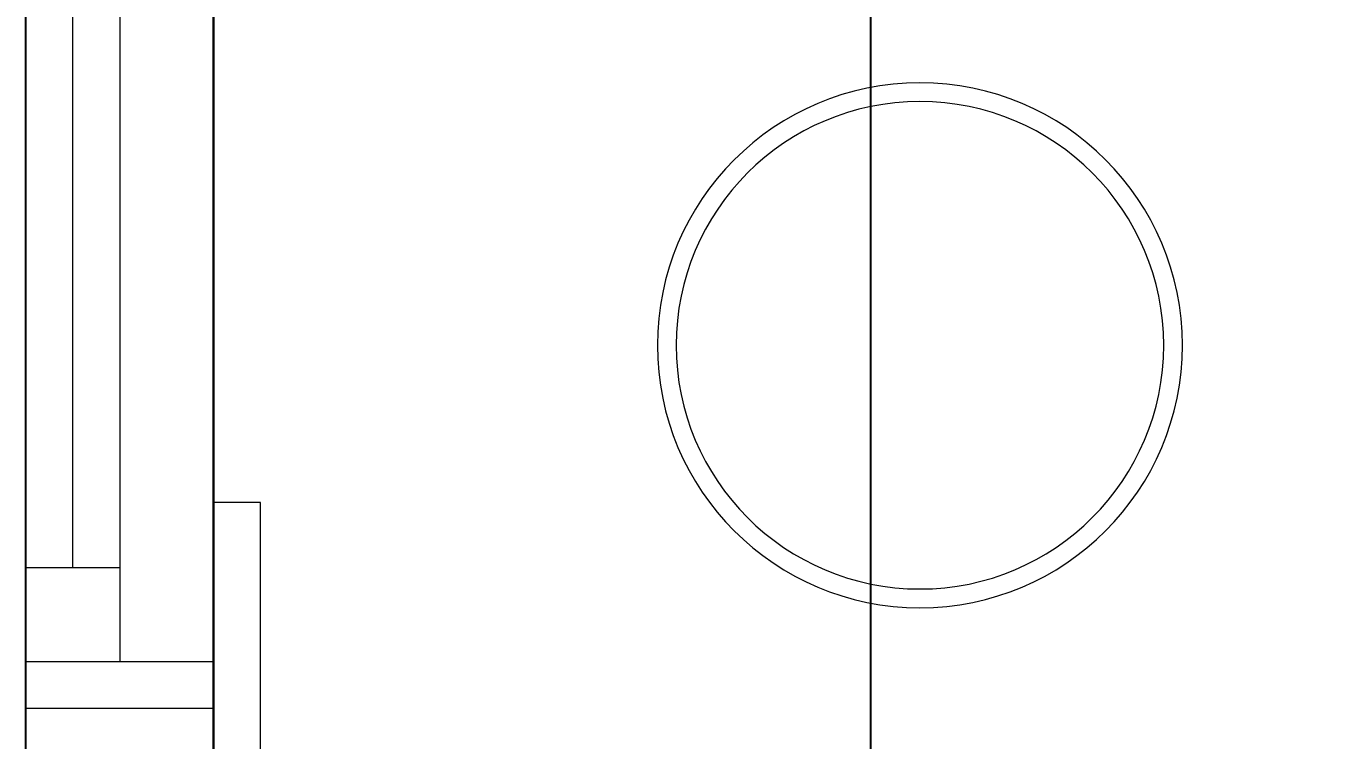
# Model space of a CAD drawing. Header units: inches. Extents: x -12418 to 57169, y -29325 to 19878.
# Drawn here: x 31350 to 32041, y -4624 to -4243 of the extents above; entities that cross this region are included whole.
import ezdxf

# ---------------------------------------------------------------- set-up
doc = ezdxf.new("R2010")
doc.units = ezdxf.units.IN
doc.header["$LTSCALE"] = 25
doc.header["$MEASUREMENT"] = 0
doc.header["$PDMODE"] = 3
doc.layers.get('0').update_dxf_attribs({"color": 8})
doc.layers.get('Defpoints').update_dxf_attribs({"color": 8})
for name, color, linetype, lineweight in [('00-Ground Floor$0$Aluminum', 251, 'Continuous', 5), ('00-Ground Floor$0$LOADING', 253, 'Continuous', 5), ('00-Ground Floor$0$Walls', 251, 'Continuous', 5), ('E-DIM', 6, 'Continuous', 18)]:
    doc.layers.add(name, color=color, linetype=linetype, lineweight=lineweight)
doc.layers.add('00-Ground Floor$0$False Ceiling', color=251, linetype='Continuous')
doc.styles.get("Standard").update_dxf_attribs({"font": 'arial.ttf'})
doc.dimstyles.get("Standard").update_dxf_attribs({"dimtxt": 150, "dimasz": 150, "dimexe": 0.18, "dimexo": 0.0625, "dimgap": 1, "dimtad": 1, "dimdec": 0, "dimlfac": 0.1, "dimzin": 0, "dimdsep": 46, "dimtxsty": 'Standard', "dimcen": 0.09, "dimclrd": 256, "dimclrt": 7, "dimadec": 0, "dimazin": 0, "dimtfac": 1, "dimtdec": 0, "dimtofl": 0, "dimtmove": 0, "dimatfit": 3, "dimfxl": 1, "dimtolj": 1, "dimtzin": 0, "dimarcsym": 0})

# ---------------------------------------------------------------- blocks, each defined once
blk = doc.blocks.new('00-Ground Floor$0$WM00001-P')
at = {"layer": '00-Ground Floor$0$LOADING'}
for radius in [0.14, 0.13]:
    blk.add_circle((0, 0), radius, dxfattribs=at)
blk = doc.blocks.new('00-Ground Floor$0$A$C37be4daf')
at = {"layer": '00-Ground Floor$0$Aluminum'}
for p, q in [((241.01, 498.24), (241.01, 598.24)), ((291.01, 548.24), (291.01, 598.24)), ((291.01, 573.24), (1341.01, 573.24)), ((1391.01, 548.24), (241.01, 548.24)), ((1416.01, 498.24), (216.01, 498.24))]:
    blk.add_line(p, q, dxfattribs=at)
at = {"layer": '00-Ground Floor$0$Walls'}
blk.add_line((216.01, 498.24), (216.01, 598.24), dxfattribs=at)
blk = doc.blocks.new('00-Ground Floor$0$A$Ce9e1c4c3')
at = {"layer": '00-Ground Floor$0$False Ceiling', "color": 254}
for p, q in [((-68550.49, -2847.43, 0), (-68550.49, -6967.43, 0)), ((-68650.49, -13467.43, 0), (-68650.49, -2875.81, 0))]:
    blk.add_line(p, q, dxfattribs=at)
at = {"layer": '00-Ground Floor$0$False Ceiling', "color": 254, "linetype": 'Continuous'}
blk.add_line((-68200, -6967.43), (-68200, -2847.43), dxfattribs=at)
blk = doc.blocks.new('00-Ground Floor')
at = {"layer": '00-Ground Floor$0$LOADING', "elevation": 0}
blk.add_lwpolyline([(31449.51, -5003.55), (31474.51, -5003.55), (31474.51, -4497.55), (31449.51, -4497.55), (31449.51, -5003.55)], dxfattribs=at)
at = {"layer": '00-Ground Floor$0$Walls'}
for p, q in [((31349.51, -5267.43, 0), (31349.51, -2747.43, 0)), ((31449.51, -5267.43, 0), (31449.51, -2847.43, 0))]:
    blk.add_line(p, q, dxfattribs=at)
at = {"rotation": 90}
blk.add_blockref('00-Ground Floor$0$A$C37be4daf', (31947.74, -4823.44, 0), dxfattribs=at)
at = {"layer": '00-Ground Floor$0$False Ceiling', "color": 254}
blk.add_blockref('00-Ground Floor$0$A$Ce9e1c4c3', (100000, 0), dxfattribs=at)
at = {"layer": '00-Ground Floor$0$LOADING', "extrusion": (2.33844e-18, 2.24019e-05, -1), "xscale": 1000, "yscale": 1000, "zscale": 1000, "rotation": 90.0000000000004}
blk.add_blockref('00-Ground Floor$0$WM00001-P', (-31826.22, -4413.63, -0.08), dxfattribs=at)
blk = doc.blocks.new('*D316')
at = {"layer": 'Defpoints', "color": 0, "transparency": 16777216}
for p in [(32400, -3901.62), (32107.56, -6301.62), (32400, -6301.62)]:
    blk.add_point(p, dxfattribs=at)
at = {"layer": 'E-DIM', "color": 0, "lineweight": -2, "transparency": 16777216}
for p, q in [((32399.94, -3901.62), (32107.38, -3901.62)), ((32399.94, -6301.62), (32107.38, -6301.62))]:
    blk.add_line(p, q, dxfattribs=at)
at = {"layer": 'E-DIM', "lineweight": -2, "transparency": 16777216}
blk.add_line((32107.56, -4051.62), (32107.56, -6151.62), dxfattribs=at)
at = {"layer": 'E-DIM', "transparency": 16777216}
for points in [[(32082.56, -4051.62), (32132.56, -4051.62), (32107.56, -3901.62)], [(32082.56, -6151.62), (32132.56, -6151.62), (32107.56, -6301.62)]]:
    blk.add_solid(points, dxfattribs=at)
at = {"layer": 'E-DIM', "color": 7, "transparency": 16777216, "insert": (32029.97, -5101.62), "char_height": 150, "attachment_point": 5, "rotation": 90}
blk.add_mtext('\\A1;240', dxfattribs=at)
blk = doc.blocks.new('*D323')
at = {"layer": 'Defpoints', "color": 0, "transparency": 16777216}
for p in [(31449.51, -3261.05), (32700, -6001.62), (31449.51, -6967.43, 0)]:
    blk.add_point(p, dxfattribs=at)
at = {"layer": 'E-DIM', "color": 0, "lineweight": -2, "transparency": 16777216}
for p, q in [((31449.51, -6967.36), (31449.51, -3260.87)), ((32700, -6001.56), (32700, -3260.87))]:
    blk.add_line(p, q, dxfattribs=at)
at = {"layer": 'E-DIM', "lineweight": -2, "transparency": 16777216}
blk.add_line((32550, -3261.05), (31599.51, -3261.05), dxfattribs=at)
at = {"layer": 'E-DIM', "transparency": 16777216}
for points in [[(31599.51, -3236.05), (31599.51, -3286.05), (31449.51, -3261.05)], [(32550, -3236.05), (32550, -3286.05), (32700, -3261.05)]]:
    blk.add_solid(points, dxfattribs=at)
at = {"layer": 'E-DIM', "color": 7, "transparency": 16777216, "insert": (32074.75, -3183.46), "char_height": 150, "attachment_point": 5}
blk.add_mtext('\\A1;125', dxfattribs=at)

msp = doc.modelspace()

# ---------------------------------------------------------------- block references
msp.add_blockref('00-Ground Floor', (0, 0))

# ---------------------------------------------------------------- dimensions: what is measured, and where the dimension line sits
at = {"layer": 'E-DIM'}
dim = msp.add_linear_dim(base=(31449.51, -3261.05), p1=(32700, -6001.62), p2=(31449.51, -6967.43, 0), dimstyle='Standard', dxfattribs=at)
dim.commit()
dim.dimension.update_dxf_attribs({"geometry": '*D323', "text_midpoint": (32074.75, -3183.46)})
dim = msp.add_linear_dim(base=(32107.56, -6301.62), p1=(32400, -3901.62), p2=(32400, -6301.62), angle=90, dimstyle='Standard', dxfattribs=at)
dim.commit()
dim.dimension.update_dxf_attribs({"geometry": '*D316', "text_midpoint": (32029.97, -5101.62)})

doc.saveas('drawing.dxf')
